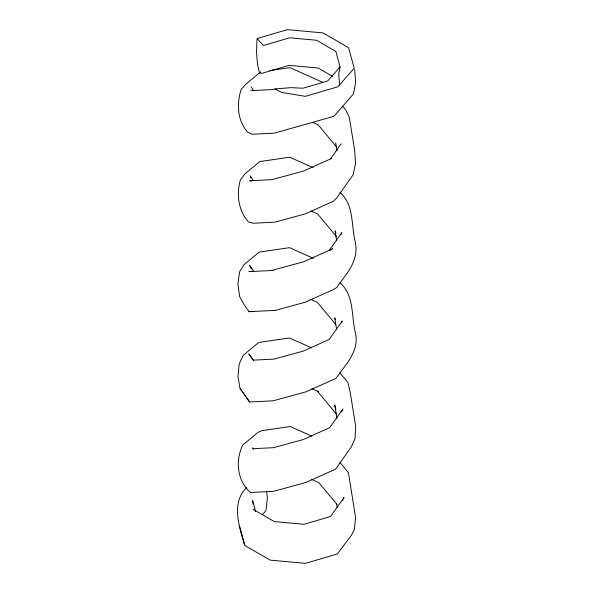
<?xml version="1.0" encoding="UTF-8"?>
<svg xmlns="http://www.w3.org/2000/svg" width="593" height="593" viewBox="0 0 593 593"><rect width="100%" height="100%" fill="white"/><g stroke="black" fill="none" stroke-linecap="round" stroke-linejoin="round"><path stroke-width="0.89" d="M256.977 39.368L256.524 51.836L257.488 64.622L259.497 72.85L261.795 73.369L289.05 65.349L318.167 68.01L332.591 76.341M265.99 510.38L267.369 498.157L266.635 491.204M250.698 90.662L272.624 89.58L275.019 88.928L281.69 92.434L305.388 96.348L337.817 86.808L354.206 68.232L348.558 47.648L323.029 32.911L287.375 29.65L257.162 38.538L263.336 45.535L289.614 37.804L316.536 40.265L335.816 51.398L340.085 66.942L338.707 74.125L339.604 85.451M341.301 234.331L341.798 232.619L329.389 250.187M341.635 322.607L342.25 320.961L329.204 339.433L303.127 351.145L273.966 359.121L253.218 360.144L248.815 353.813L253.441 360.336M341.516 412.172L342.969 408.903L329.723 427.649L303.201 439.569L273.492 447.693L252.366 448.731M342.443 500.47L344.044 497.453L330.612 516.466L304.016 524.294L274.314 521.573L253.041 509.298M330.553 158.842L341.183 143.802M340.085 66.942L327.707 80.967L303.082 88.209L290.926 87.66L275.019 88.928M246.666 487.654C230.773 502.782 239.29 526.91 244.524 544.863M262.551 514.539L265.62 511.062M260.675 71.901L246.051 83.976L241.225 89.328C236.555 103.456 237.267 120.372 247.496 131.95L252.121 134.248L274.366 133.158L333.992 116.265L353.472 93.887L355.674 82.39L354.644 69.322M329.597 250.498L332.503 248.815L303.809 261.713L271.683 270.49L273.41 270.415M331.776 158.368L303.616 171.021L272.076 179.642L249.638 180.746L251.232 181.176M313.512 258.4L289.532 247.666L259.2 252.084L243.982 264.648L239.579 271.861L237.904 284.01L239.602 296.463L244.019 304.461L249.038 311.673L275.308 310.391L305.269 302.2L332.873 289.799L336.505 287.701C346.779 273.38 358.973 261.068 355.34 242.166C351.041 225.54 354.288 204.837 339.997 192.429M269.822 70.567L289.947 67.639L322.718 82.308M273.388 270.415L248.83 271.616L253.782 271.379L249.438 265.138L251.647 269.133M311.377 347.743L289.399 337.973L258.778 342.428L243.397 355.133L239.246 363.783L237.949 376.466L240.009 388.326L249.601 401.987L273.025 400.838L305.951 391.84L336.172 378.26C345.237 364.739 358.832 352.212 355.718 334.393C351.115 317.159 354.747 295.536 339.9 282.668M249.038 311.673L253.989 311.444M272.706 310.51L275.308 310.391M313.097 122.536L318.122 124.782L336.661 147.101M313.141 167.686L289.732 157.204L259.838 161.555L244.879 173.905L240.335 180.094C236.259 194.408 238.364 210.559 248.408 221.952L253.181 223.235L274.907 222.167L305.454 213.821L333.6 201.175L336.943 197.691L353.191 174.69L355.533 163.483L354.688 150.652L349.359 117.54L346.03 110.372L342.532 106.162M310.932 210.975L317.67 213.991L336.305 236.422M310.776 299.428L317.411 302.393L335.69 324.401M311.851 388.682L318.56 391.691M311.933 436.226L290.259 426.523L261.987 430.637L258.289 432.186L242.707 445.046C235.243 460.531 236.978 480.834 250.454 492.472L273.492 491.345L305.877 482.487L335.653 469.115L351.404 446.811L355.044 438.635L355.681 426.337L350.233 392.455L347.913 382.552L339.811 372.797M311.303 479.277L318.908 482.687L337.039 504.51M317.248 391.039L336.513 414.218M339.841 462.258L348.439 472.762L355.6 517.511L354.332 529.786L351.53 535.079L337.395 553.951L305.447 563.35L270.171 560.126L244.916 545.545L239.572 526.058M240.009 388.326L249.601 401.987M251.128 86.934L253.752 90.699M253.463 180.665L250.135 175.869L250.854 177.574M252.618 447.767L253.634 449.235M335.964 233.056L335.067 230.714L336.691 240.773M335.282 319.583L334.734 317.848L336.624 329.589M255.665 511.633L252.559 500.336L253.026 503.983M335.831 409.526L334.778 405.026L336.957 418.554M335.653 142.72L336.95 150.792M336.565 503.791L337.143 507.349"/></g></svg>
